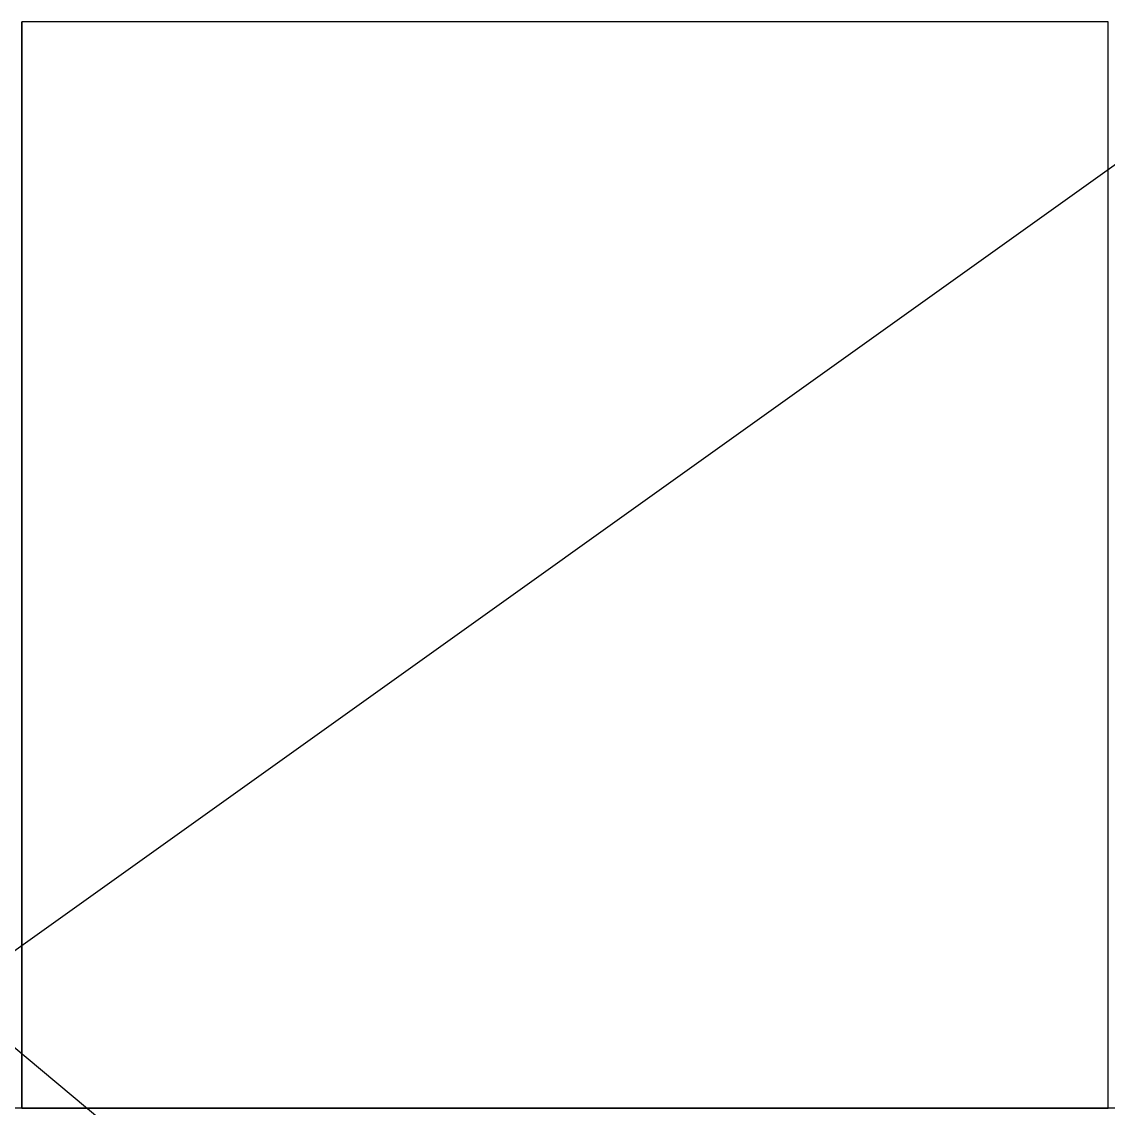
# Model space of a CAD drawing. Header units: inches. Extents: x 0 to 100, y 0 to 100.
import ezdxf

# ---------------------------------------------------------------- set-up
doc = ezdxf.new("R2010")
doc.units = ezdxf.units.IN
doc.header["$MEASUREMENT"] = 0

msp = doc.modelspace()

# ---------------------------------------------------------------- linework, layer by layer
at = {"color": 3}
for p, q in [((100, 100), (0, 100)), ((0, 100), (0, 0)), ((100, 0), (100, 100))]:
    msp.add_line(p, q, dxfattribs=at)
at = {"color": 5}
for p, q in [((0, 0, 100), (0, 100, 100)), ((0, 100, 100), (0, 100)), ((0, 100), (0, 0)), ((0, 0), (0, 0, 100))]:
    msp.add_line(p, q, dxfattribs=at)
at = {"color": 240, "true_color": 0xed1f24}
for p, q in [((0, 0), (100, 0)), ((0, 0), (100, 0)), ((100, 0, 100), (0, 0, 100)), ((0, 0, 100), (0, 0)), ((100, 0), (100, 0, 100))]:
    msp.add_line(p, q, dxfattribs=at)
for p, direction in [((0, 15, 29), (0.562254, 0.40161, 0.722897)), ((6, 0), (-0.76822, 0.64018)), ((6, 0), (-0.6, 0, 0.8))]:
    msp.add_xline(p, direction)

doc.saveas('drawing.dxf')
